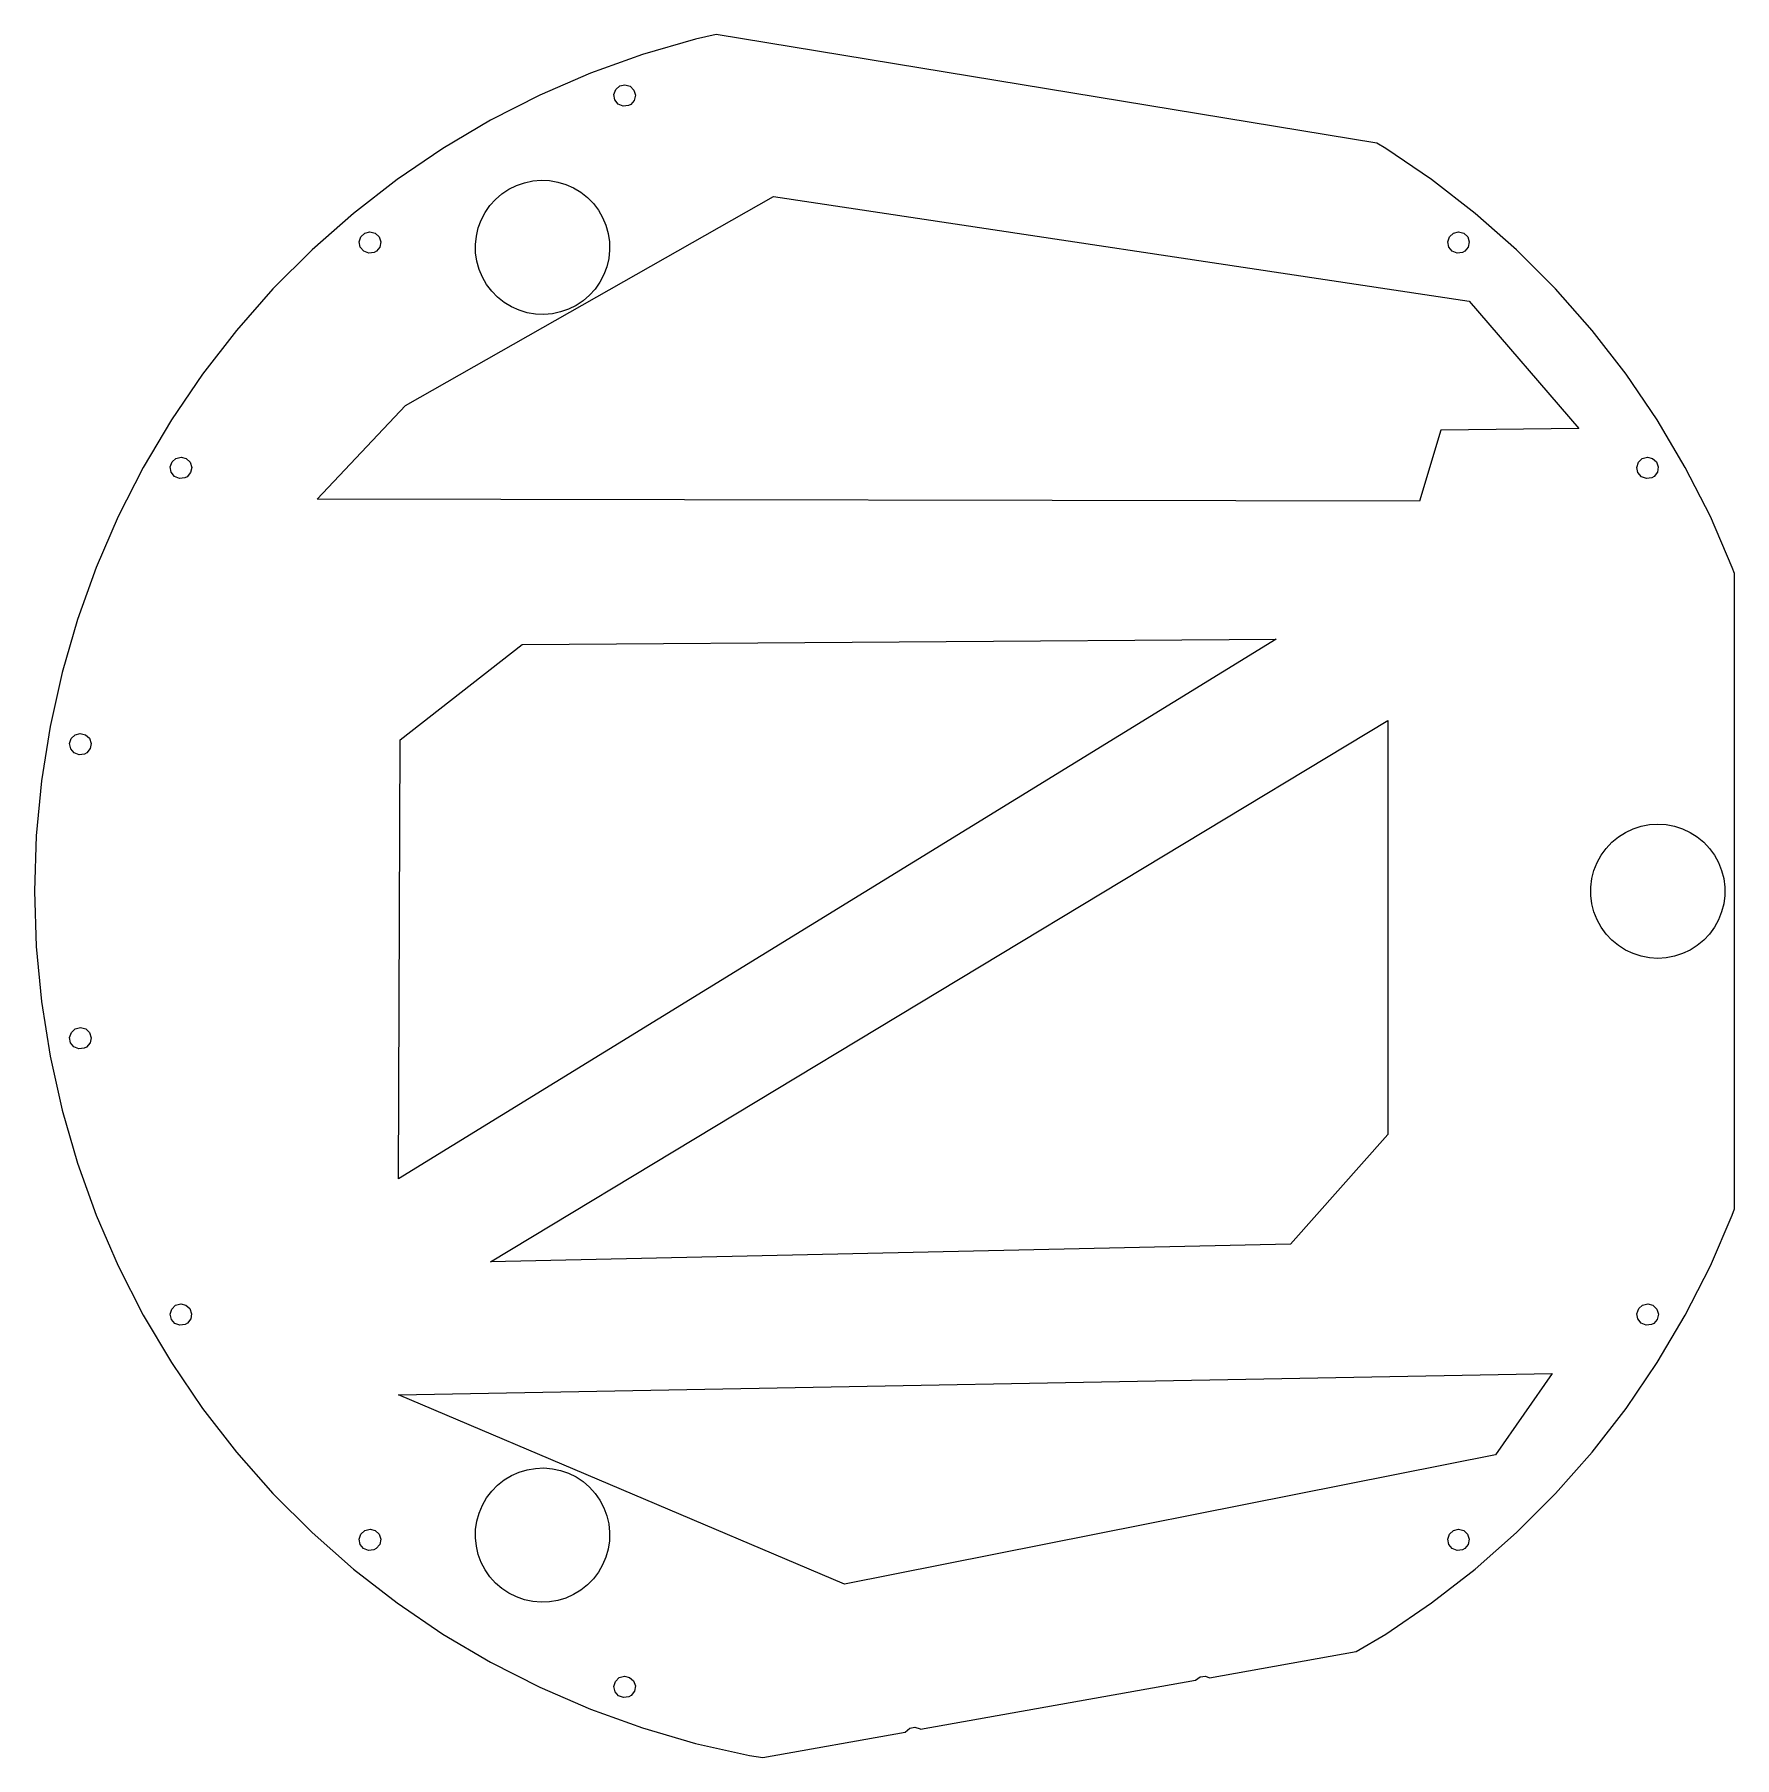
# Model space of a CAD drawing. Header units: metres. Extents: x -5.3 to 5, y -5.2 to 5.2.
import ezdxf

# ---------------------------------------------------------------- set-up
doc = ezdxf.new("R2010")
doc.units = ezdxf.units.M

msp = doc.modelspace()

# ---------------------------------------------------------------- linework, layer by layer
for p, q in [((-1.32426, 5.1577), (-1.64551, 5.06436)), ((-1.19925, 5.18564), (-1.32426, 5.1577)), ((2.79868, 4.52832), (-1.19925, 5.18564)), ((-1.64551, 5.06436), (-1.96025, 4.95105)), ((-1.96025, 4.95105), (-2.26727, 4.81819)), ((-2.26727, 4.81819), (-2.56534, 4.66632)), ((-1.81758, 4.82181), (-1.80673, 4.85226)), ((-1.81241, 4.7899), (-1.81758, 4.82181)), ((-1.80673, 4.85226), (-1.78256, 4.87373)), ((-1.78256, 4.87373), (-1.75104, 4.88089)), ((-1.75104, 4.88089), (-1.71996, 4.87198)), ((-1.71996, 4.87198), (-1.69701, 4.8492)), ((-1.69701, 4.8492), (-1.68788, 4.81819)), ((-1.68788, 4.81819), (-1.69482, 4.78661)), ((-1.79251, 4.76442), (-1.81241, 4.7899)), ((-1.76279, 4.75168), (-1.79251, 4.76442)), ((-1.73062, 4.75484), (-1.76279, 4.75168)), ((-1.71613, 4.76228), (-1.73062, 4.75484)), ((-1.69482, 4.78661), (-1.71613, 4.76228)), ((-2.56534, 4.66632), (-2.85327, 4.49603)), ((-2.85327, 4.49603), (-3.12994, 4.30801)), ((2.85327, 4.49603), (2.79868, 4.52832)), ((3.12994, 4.30801), (2.85327, 4.49603)), ((-3.12994, 4.30801), (-3.39427, 4.10298)), ((-2.40742, 4.27161), (-2.35924, 4.28839)), ((-2.35924, 4.28839), (-2.30934, 4.299)), ((-2.30934, 4.299), (-2.2585, 4.30327)), ((-2.2585, 4.30327), (-2.20753, 4.30113)), ((-2.20753, 4.30113), (-2.15723, 4.29262)), ((-2.15723, 4.29262), (-2.10838, 4.27788)), ((-2.10838, 4.27788), (-2.06178, 4.25713)), ((3.39427, 4.10298), (3.12994, 4.30801)), ((-3.07935, 2.94011), (-0.851501, 4.20398)), ((-2.56837, 4.14944), (-2.53423, 4.18736)), ((-2.53423, 4.18736), (-2.49561, 4.2207)), ((-2.49561, 4.2207), (-2.45311, 4.24893)), ((-2.45311, 4.24893), (-2.40742, 4.27161)), ((-2.06178, 4.25713), (-2.01814, 4.2307)), ((-2.01814, 4.2307), (-1.97816, 4.19901)), ((-1.97816, 4.19901), (-1.94246, 4.16255)), ((-0.851501, 4.20398), (3.35783, 3.57205)), ((-3.39427, 4.10298), (-3.6452, 3.88174)), ((-2.62112, 4.06235), (-2.59749, 4.10756)), ((-2.59749, 4.10756), (-2.56837, 4.14944)), ((-1.94246, 4.16255), (-1.91162, 4.12192)), ((-1.91162, 4.12192), (-1.88611, 4.07774)), ((-1.88611, 4.07774), (-1.86633, 4.03072)), ((3.6452, 3.88174), (3.39427, 4.10298)), ((-3.3494, 3.96042), (-3.32599, 3.98271)), ((-3.32599, 3.98271), (-3.29474, 3.99097)), ((-3.29474, 3.99097), (-3.26337, 3.98315)), ((-3.26337, 3.98315), (-3.23964, 3.96118)), ((-2.65588, 3.91412), (-2.65056, 3.96486)), ((-2.65056, 3.96486), (-2.6389, 4.01453)), ((-2.6389, 4.01453), (-2.62112, 4.06235)), ((-1.86633, 4.03072), (-1.85262, 3.98157)), ((-1.85262, 3.98157), (-1.84517, 3.93111)), ((3.23964, 3.96118), (3.26337, 3.98315)), ((3.26337, 3.98315), (3.29474, 3.99097)), ((3.29474, 3.99097), (3.32599, 3.98271)), ((3.32599, 3.98271), (3.3494, 3.96042)), ((-3.6452, 3.88174), (-3.88174, 3.6452)), ((-3.35918, 3.9296), (-3.3494, 3.96042)), ((-3.35291, 3.89789), (-3.35918, 3.9296)), ((-3.33212, 3.87312), (-3.35291, 3.89789)), ((-3.30197, 3.86143), (-3.33212, 3.87312)), ((-3.26993, 3.86571), (-3.30197, 3.86143)), ((-3.25571, 3.87366), (-3.26993, 3.86571)), ((-3.23528, 3.89871), (-3.25571, 3.87366)), ((-3.23964, 3.96118), (-3.22943, 3.93051)), ((-3.22943, 3.93051), (-3.23528, 3.89871)), ((-2.65482, 3.86311), (-2.65588, 3.91412)), ((-2.64737, 3.81264), (-2.65482, 3.86311)), ((-1.8441, 3.8801), (-1.84943, 3.82936)), ((-1.84517, 3.93111), (-1.8441, 3.8801)), ((3.22943, 3.93051), (3.23964, 3.96118)), ((3.23528, 3.89871), (3.22943, 3.93051)), ((3.25571, 3.87366), (3.23528, 3.89871)), ((3.28568, 3.86154), (3.25571, 3.87366)), ((3.31778, 3.86537), (3.28568, 3.86154)), ((3.33212, 3.87312), (3.31778, 3.86537)), ((3.35291, 3.89789), (3.33212, 3.87312)), ((3.3494, 3.96042), (3.35918, 3.9296)), ((3.35918, 3.9296), (3.35291, 3.89789)), ((3.88174, 3.6452), (3.6452, 3.88174)), ((-2.63365, 3.7635), (-2.64737, 3.81264)), ((-2.61388, 3.71648), (-2.63365, 3.7635)), ((-1.86108, 3.77969), (-1.87886, 3.73187)), ((-1.84943, 3.82936), (-1.86108, 3.77969)), ((-2.58836, 3.67229), (-2.61388, 3.71648)), ((-2.55753, 3.63165), (-2.58836, 3.67229)), ((-1.9025, 3.68666), (-1.93161, 3.64476)), ((-1.87886, 3.73187), (-1.9025, 3.68666)), ((-3.88174, 3.6452), (-4.10298, 3.39427)), ((-2.52182, 3.5952), (-2.55753, 3.63165)), ((-2.48184, 3.56352), (-2.52182, 3.5952)), ((-2.4382, 3.53708), (-2.48184, 3.56352)), ((-2.00438, 3.57352), (-2.04686, 3.54529)), ((-1.96576, 3.60686), (-2.00438, 3.57352)), ((-1.93161, 3.64476), (-1.96576, 3.60686)), ((3.35783, 3.57205), (4.0219, 2.80087)), ((4.10298, 3.39427), (3.88174, 3.6452)), ((-2.3916, 3.51634), (-2.4382, 3.53708)), ((-2.34276, 3.50159), (-2.3916, 3.51634)), ((-2.29245, 3.49309), (-2.34276, 3.50159)), ((-2.24149, 3.49095), (-2.29245, 3.49309)), ((-2.19064, 3.49521), (-2.24149, 3.49095)), ((-2.14075, 3.50583), (-2.19064, 3.49521)), ((-2.09256, 3.5226), (-2.14075, 3.50583)), ((-2.04686, 3.54529), (-2.09256, 3.5226)), ((-4.10298, 3.39427), (-4.30801, 3.12994)), ((4.30801, 3.12994), (4.10298, 3.39427)), ((-4.30801, 3.12994), (-4.49603, 2.85327)), ((4.49603, 2.85327), (4.30801, 3.12994)), ((-3.61488, 2.37244), (-3.07935, 2.94011)), ((-4.49603, 2.85327), (-4.66632, 2.56534)), ((4.66632, 2.56534), (4.49603, 2.85327)), ((3.18646, 2.79016), (3.05792, 2.36172)), ((4.0219, 2.80087), (3.18646, 2.79016)), ((-4.49251, 2.59846), (-4.46849, 2.6201)), ((-4.46849, 2.6201), (-4.43701, 2.62747)), ((-4.43701, 2.62747), (-4.40587, 2.61879)), ((-4.40587, 2.61879), (-4.38277, 2.59616)), ((4.38277, 2.59616), (4.40587, 2.61879)), ((4.40587, 2.61879), (4.43701, 2.62747)), ((4.43701, 2.62747), (4.46849, 2.6201)), ((4.46849, 2.6201), (4.49251, 2.59846)), ((-4.66632, 2.56534), (-4.81819, 2.26727)), ((-4.50314, 2.56793), (-4.49251, 2.59846)), ((-4.49776, 2.53606), (-4.50314, 2.56793)), ((-4.47768, 2.51071), (-4.49776, 2.53606)), ((-4.44786, 2.49818), (-4.47768, 2.51071)), ((-4.40128, 2.50912), (-4.41571, 2.50157)), ((-4.38016, 2.53358), (-4.40128, 2.50912)), ((-4.38277, 2.59616), (-4.37343, 2.56522)), ((-4.37343, 2.56522), (-4.38016, 2.53358)), ((4.37343, 2.56522), (4.38277, 2.59616)), ((4.38016, 2.53358), (4.37343, 2.56522)), ((4.40128, 2.50912), (4.38016, 2.53358)), ((4.43158, 2.49785), (4.40128, 2.50912)), ((4.47768, 2.51071), (4.46356, 2.50258)), ((4.49776, 2.53606), (4.47768, 2.51071)), ((4.49251, 2.59846), (4.50314, 2.56793)), ((4.50314, 2.56793), (4.49776, 2.53606)), ((4.81819, 2.26727), (4.66632, 2.56534)), ((-4.41571, 2.50157), (-4.44786, 2.49818)), ((4.46356, 2.50258), (4.43158, 2.49785)), ((3.05792, 2.36172), (-3.61488, 2.37244)), ((-4.81819, 2.26727), (-4.95105, 1.96025)), ((4.95105, 1.96025), (4.81819, 2.26727)), ((-4.95105, 1.96025), (-5.06436, 1.64551)), ((4.96445, 1.92303), (4.95105, 1.96025)), ((4.96445, -1.92303), (4.96445, 1.92303)), ((-5.06436, 1.64551), (-5.1577, 1.32426)), ((2.19035, 1.52628), (-3.12219, -1.74049)), ((-3.11148, 0.915771), (-2.37244, 1.49416)), ((-2.37244, 1.49416), (2.19035, 1.52628)), ((-5.1577, 1.32426), (-5.23067, 0.997803)), ((-5.23067, 0.997803), (-5.283, 0.667389)), ((-5.10249, 0.923996), (-5.07924, 0.946457)), ((-5.07924, 0.946457), (-5.04803, 0.954926)), ((-5.04803, 0.954926), (-5.01662, 0.947327)), ((-5.01662, 0.947327), (-4.99274, 0.925537)), ((-2.56523, -2.24391), (2.86513, 1.03358)), ((2.86513, 1.03358), (2.86513, -1.47273)), ((-5.11206, 0.893112), (-5.10249, 0.923996)), ((-5.10556, 0.86145), (-5.11206, 0.893112)), ((-5.08459, 0.836823), (-5.10556, 0.86145)), ((-5.05438, 0.825348), (-5.08459, 0.836823)), ((-5.00819, 0.837891), (-5.02237, 0.829849)), ((-4.98793, 0.863083), (-5.00819, 0.837891)), ((-4.99274, 0.925537), (-4.98233, 0.894928)), ((-4.98233, 0.894928), (-4.98793, 0.863083)), ((-3.12219, -1.74049), (-3.11148, 0.915771)), ((-5.02237, 0.829849), (-5.05438, 0.825348)), ((-5.283, 0.667389), (-5.31448, 0.334351)), ((-5.31448, 0.334351), (-5.325, 0)), ((4.22189, 0.296143), (4.2612, 0.328659)), ((4.2612, 0.328659), (4.30428, 0.355988)), ((4.30428, 0.355988), (4.35045, 0.377716)), ((4.35045, 0.377716), (4.39896, 0.393478)), ((4.39896, 0.393478), (4.44908, 0.403046)), ((4.44908, 0.403046), (4.5, 0.40625)), ((4.5, 0.40625), (4.5509, 0.403046)), ((4.5509, 0.403046), (4.60103, 0.393478)), ((4.60103, 0.393478), (4.64954, 0.377716)), ((4.64954, 0.377716), (4.69571, 0.355988)), ((4.69571, 0.355988), (4.73878, 0.328659)), ((4.73878, 0.328659), (4.77809, 0.296143)), ((4.1324, 0.172958), (4.15698, 0.217667)), ((4.15698, 0.217667), (4.18697, 0.258942)), ((4.18697, 0.258942), (4.22189, 0.296143)), ((4.77809, 0.296143), (4.81302, 0.258942)), ((4.81302, 0.258942), (4.843, 0.217667)), ((4.843, 0.217667), (4.86758, 0.172958)), ((4.10094, 0.076111), (4.11363, 0.125534)), ((4.11363, 0.125534), (4.1324, 0.172958)), ((4.86758, 0.172958), (4.88635, 0.125534)), ((4.88635, 0.125534), (4.89905, 0.076111)), ((-5.325, 0), (-5.31448, -0.334351)), ((4.09454, 0.025497), (4.10094, 0.076111)), ((4.09454, -0.025497), (4.09454, 0.025497)), ((4.89905, 0.076111), (4.90544, 0.025497)), ((4.90544, 0.025497), (4.90544, -0.025497)), ((4.10094, -0.076111), (4.09454, -0.025497)), ((4.11363, -0.125534), (4.10094, -0.076111)), ((4.89905, -0.076111), (4.88635, -0.125534)), ((4.90544, -0.025497), (4.89905, -0.076111)), ((4.1324, -0.172958), (4.11363, -0.125534)), ((4.15698, -0.217667), (4.1324, -0.172958)), ((4.86758, -0.172958), (4.843, -0.217667)), ((4.88635, -0.125534), (4.86758, -0.172958)), ((4.18697, -0.258942), (4.15698, -0.217667)), ((4.22189, -0.296143), (4.18697, -0.258942)), ((4.2612, -0.328659), (4.22189, -0.296143)), ((4.77809, -0.296143), (4.73878, -0.328659)), ((4.81302, -0.258942), (4.77809, -0.296143)), ((4.843, -0.217667), (4.81302, -0.258942)), ((-5.31448, -0.334351), (-5.283, -0.667389)), ((4.30428, -0.355988), (4.2612, -0.328659)), ((4.35045, -0.377716), (4.30428, -0.355988)), ((4.39896, -0.393478), (4.35045, -0.377716)), ((4.44908, -0.403046), (4.39896, -0.393478)), ((4.5, -0.40625), (4.44908, -0.403046)), ((4.5509, -0.403046), (4.5, -0.40625)), ((4.60103, -0.393478), (4.5509, -0.403046)), ((4.64954, -0.377716), (4.60103, -0.393478)), ((4.69571, -0.355988), (4.64954, -0.377716)), ((4.73878, -0.328659), (4.69571, -0.355988)), ((-5.283, -0.667389), (-5.23067, -0.997803)), ((-5.10152, -0.854355), (-5.07765, -0.83255)), ((-5.07765, -0.83255), (-5.04622, -0.824951)), ((-5.04622, -0.824951), (-5.01503, -0.83342)), ((-5.01503, -0.83342), (-4.99178, -0.855881)), ((-5.11194, -0.884949), (-5.10152, -0.854355)), ((-5.10632, -0.916794), (-5.11194, -0.884949)), ((-5.08607, -0.941986), (-5.10632, -0.916794)), ((-4.98871, -0.918427), (-5.00966, -0.943054)), ((-4.99178, -0.855881), (-4.98221, -0.886765)), ((-4.98221, -0.886765), (-4.98871, -0.918427)), ((-5.23067, -0.997803), (-5.1577, -1.32426)), ((-5.05618, -0.9543), (-5.08607, -0.941986)), ((-5.02405, -0.950699), (-5.05618, -0.9543)), ((-5.00966, -0.943054), (-5.02405, -0.950699)), ((-5.1577, -1.32426), (-5.06436, -1.64551)), ((2.86513, -1.47273), (2.27605, -2.1368)), ((-5.06436, -1.64551), (-4.95105, -1.96025)), ((-4.95105, -1.96025), (-4.81819, -2.26727)), ((4.81819, -2.26727), (4.95105, -1.96025)), ((4.95105, -1.96025), (4.96445, -1.92303)), ((2.27605, -2.1368), (-2.56523, -2.24391)), ((-4.81819, -2.26727), (-4.66632, -2.56534)), ((4.66632, -2.56534), (4.81819, -2.26727)), ((-4.47087, -2.5062), (-4.43973, -2.49751)), ((-4.43973, -2.49751), (-4.40826, -2.50488)), ((4.40826, -2.50488), (4.43973, -2.49751)), ((4.43973, -2.49751), (4.47087, -2.5062)), ((-4.66632, -2.56534), (-4.49603, -2.85327)), ((-4.50331, -2.55977), (-4.49397, -2.52882)), ((-4.4966, -2.5914), (-4.50331, -2.55977)), ((-4.47546, -2.61586), (-4.4966, -2.5914)), ((-4.49397, -2.52882), (-4.47087, -2.5062)), ((-4.40826, -2.50488), (-4.38423, -2.52652)), ((-4.379, -2.58893), (-4.39908, -2.61427)), ((-4.38423, -2.52652), (-4.3736, -2.55705)), ((-4.3736, -2.55705), (-4.379, -2.58893)), ((4.3736, -2.55705), (4.38423, -2.52652)), ((4.379, -2.58893), (4.3736, -2.55705)), ((4.39908, -2.61427), (4.379, -2.58893)), ((4.38423, -2.52652), (4.40826, -2.50488)), ((4.47087, -2.5062), (4.49397, -2.52882)), ((4.4966, -2.5914), (4.47546, -2.61586)), ((4.49397, -2.52882), (4.50331, -2.55977)), ((4.49603, -2.85327), (4.66632, -2.56534)), ((4.50331, -2.55977), (4.4966, -2.5914)), ((-4.44516, -2.62714), (-4.47546, -2.61586)), ((-4.41318, -2.62241), (-4.44516, -2.62714)), ((-4.39908, -2.61427), (-4.41318, -2.62241)), ((4.42888, -2.6268), (4.39908, -2.61427)), ((4.46103, -2.62341), (4.42888, -2.6268)), ((4.47546, -2.61586), (4.46103, -2.62341)), ((-4.49603, -2.85327), (-4.30801, -3.12994)), ((-3.12219, -3.04721), (3.86124, -2.91869)), ((3.86124, -2.91869), (3.51849, -3.41139)), ((4.30801, -3.12994), (4.49603, -2.85327)), ((-0.423065, -4.19327), (-3.12219, -3.04721)), ((-4.30801, -3.12994), (-4.10298, -3.39427)), ((4.10298, -3.39427), (4.30801, -3.12994)), ((-4.10298, -3.39427), (-3.88174, -3.6452)), ((3.51849, -3.41139), (-0.423065, -4.19327)), ((3.88174, -3.6452), (4.10298, -3.39427)), ((-2.48184, -3.56352), (-2.4382, -3.53708)), ((-2.4382, -3.53708), (-2.3916, -3.51634)), ((-2.3916, -3.51634), (-2.34276, -3.50159)), ((-2.34276, -3.50159), (-2.29245, -3.49309)), ((-2.29245, -3.49309), (-2.24149, -3.49095)), ((-2.24149, -3.49095), (-2.19064, -3.49521)), ((-2.19064, -3.49521), (-2.14075, -3.50583)), ((-2.14075, -3.50583), (-2.09256, -3.5226)), ((-2.09256, -3.5226), (-2.04688, -3.54529)), ((-2.04688, -3.54529), (-2.00438, -3.57352)), ((-3.88174, -3.6452), (-3.6452, -3.88174)), ((-2.58836, -3.67229), (-2.55753, -3.63165)), ((-2.55753, -3.63165), (-2.52182, -3.5952)), ((-2.52182, -3.5952), (-2.48184, -3.56352)), ((-2.00438, -3.57352), (-1.96576, -3.60686)), ((-1.96576, -3.60686), (-1.93161, -3.64476)), ((-1.93161, -3.64476), (-1.9025, -3.68666)), ((3.6452, -3.88174), (3.88174, -3.6452)), ((-2.63365, -3.7635), (-2.61388, -3.71648)), ((-2.61388, -3.71648), (-2.58836, -3.67229)), ((-1.9025, -3.68666), (-1.87886, -3.73187)), ((-1.87886, -3.73187), (-1.86108, -3.77969)), ((-2.65482, -3.86311), (-2.64737, -3.81264)), ((-2.64737, -3.81264), (-2.63365, -3.7635)), ((-1.86108, -3.77969), (-1.84943, -3.82936)), ((-1.84943, -3.82936), (-1.8441, -3.8801)), ((-3.6452, -3.88174), (-3.39427, -4.10298)), ((-3.35912, -3.92143), (-3.34892, -3.89076)), ((-3.35329, -3.95323), (-3.35912, -3.92143)), ((-3.33286, -3.97829), (-3.35329, -3.95323)), ((-3.34892, -3.89076), (-3.3252, -3.86879)), ((-3.3252, -3.86879), (-3.29382, -3.86098)), ((-3.29382, -3.86098), (-3.26257, -3.86923)), ((-3.26257, -3.86923), (-3.23915, -3.89153)), ((-3.23566, -3.95406), (-3.25644, -3.97882)), ((-3.23915, -3.89153), (-3.22939, -3.92235)), ((-3.22939, -3.92235), (-3.23566, -3.95406)), ((-2.65588, -3.91412), (-2.65482, -3.86311)), ((-2.65056, -3.96486), (-2.65588, -3.91412)), ((-1.84517, -3.93111), (-1.85262, -3.98157)), ((-1.8441, -3.8801), (-1.84517, -3.93111)), ((3.22939, -3.92235), (3.23915, -3.89153)), ((3.23566, -3.95406), (3.22939, -3.92235)), ((3.25644, -3.97882), (3.23566, -3.95406)), ((3.23915, -3.89153), (3.26257, -3.86923)), ((3.26257, -3.86923), (3.29382, -3.86098)), ((3.29382, -3.86098), (3.3252, -3.86879)), ((3.3252, -3.86879), (3.34892, -3.89076)), ((3.35329, -3.95323), (3.33286, -3.97829)), ((3.34892, -3.89076), (3.35912, -3.92143)), ((3.35912, -3.92143), (3.35329, -3.95323)), ((3.39427, -4.10298), (3.6452, -3.88174)), ((-3.30287, -3.9904), (-3.33286, -3.97829)), ((-3.27077, -3.98657), (-3.30287, -3.9904)), ((-3.25644, -3.97882), (-3.27077, -3.98657)), ((-2.6389, -4.01453), (-2.65056, -3.96486)), ((-2.62112, -4.06235), (-2.6389, -4.01453)), ((-2.59749, -4.10756), (-2.62112, -4.06235)), ((-1.86633, -4.03072), (-1.88611, -4.07774)), ((-1.85262, -3.98157), (-1.86633, -4.03072)), ((3.28658, -3.99051), (3.25644, -3.97882)), ((3.31863, -3.98624), (3.28658, -3.99051)), ((3.33286, -3.97829), (3.31863, -3.98624)), ((-3.39427, -4.10298), (-3.12994, -4.30801)), ((-2.56837, -4.14944), (-2.59749, -4.10756)), ((-2.53423, -4.18736), (-2.56837, -4.14944)), ((-1.94246, -4.16255), (-1.97816, -4.19901)), ((-1.91162, -4.12192), (-1.94246, -4.16255)), ((-1.88611, -4.07774), (-1.91162, -4.12192)), ((3.12994, -4.30801), (3.39427, -4.10298)), ((-2.49561, -4.2207), (-2.53423, -4.18736)), ((-2.45312, -4.24893), (-2.49561, -4.2207)), ((-2.40742, -4.27161), (-2.45312, -4.24893)), ((-2.35924, -4.28839), (-2.40742, -4.27161)), ((-2.06178, -4.25713), (-2.10838, -4.27788)), ((-2.01814, -4.2307), (-2.06178, -4.25713)), ((-1.97816, -4.19901), (-2.01814, -4.2307)), ((-3.12994, -4.30801), (-2.85327, -4.49603)), ((-2.30934, -4.299), (-2.35924, -4.28839)), ((-2.2585, -4.30327), (-2.30934, -4.299)), ((-2.20753, -4.30113), (-2.2585, -4.30327)), ((-2.15723, -4.29262), (-2.20753, -4.30113)), ((-2.10838, -4.27788), (-2.15723, -4.29262)), ((2.85327, -4.49603), (3.12994, -4.30801)), ((-2.85327, -4.49603), (-2.56534, -4.66632)), ((2.67513, -4.60139), (2.85327, -4.49603)), ((-2.56534, -4.66632), (-2.26727, -4.81819)), ((1.78636, -4.76025), (2.67513, -4.60139)), ((-1.81781, -4.81364), (-1.80869, -4.78264)), ((-1.80869, -4.78264), (-1.78574, -4.75986)), ((-1.78574, -4.75986), (-1.75465, -4.75095)), ((-1.75465, -4.75095), (-1.72313, -4.7581)), ((-1.72313, -4.7581), (-1.69896, -4.77957)), ((-1.69896, -4.77957), (-1.68811, -4.81003)), ((0.038528, -5.07266), (1.70213, -4.77531)), ((1.70213, -4.77531), (1.73062, -4.75484)), ((1.73062, -4.75484), (1.76279, -4.75168)), ((1.76279, -4.75168), (1.78636, -4.76025)), ((-2.26727, -4.81819), (-1.96025, -4.95105)), ((-1.81087, -4.84523), (-1.81781, -4.81364)), ((-1.78957, -4.86955), (-1.81087, -4.84523)), ((-1.75919, -4.8806), (-1.78957, -4.86955)), ((-1.72723, -4.87566), (-1.75919, -4.8806)), ((-1.71318, -4.86742), (-1.72723, -4.87566)), ((-1.69328, -4.84193), (-1.71318, -4.86742)), ((-1.68811, -4.81003), (-1.69328, -4.84193)), ((-1.96025, -4.95105), (-1.64551, -5.06436)), ((-1.64551, -5.06436), (-1.32426, -5.1577)), ((-0.917007, -5.24347), (-0.05426, -5.08925)), ((-0.05426, -5.08925), (-0.027664, -5.06618)), ((-0.027664, -5.06618), (0.004074, -5.06012)), ((0.004074, -5.06012), (0.034821, -5.07011)), ((0.034821, -5.07011), (0.038528, -5.07266)), ((-1.32426, -5.1577), (-0.997803, -5.23067)), ((-0.997803, -5.23067), (-0.917007, -5.24347))]:
    msp.add_line(p, q)

doc.saveas('drawing.dxf')
